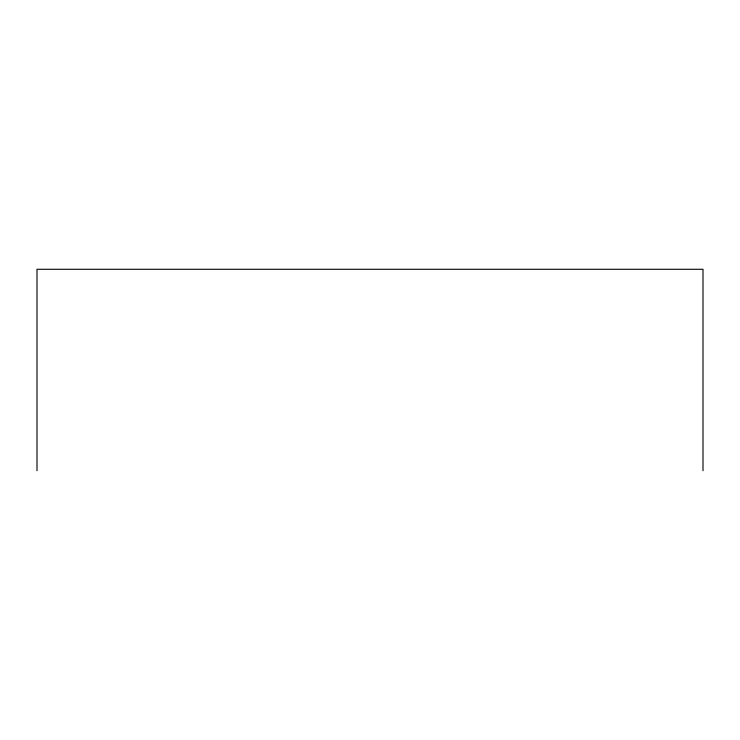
<?xml version="1.0" encoding="UTF-8"?>
<svg xmlns="http://www.w3.org/2000/svg" width="740" height="740" viewBox="0 0 740 740"><rect width="100%" height="100%" fill="white"/><g stroke="black" fill="none" stroke-linecap="round" stroke-linejoin="round"><path stroke-width="1.11" d="M703 470.714L703 269.286L37 269.286L37 470.714"/></g></svg>
